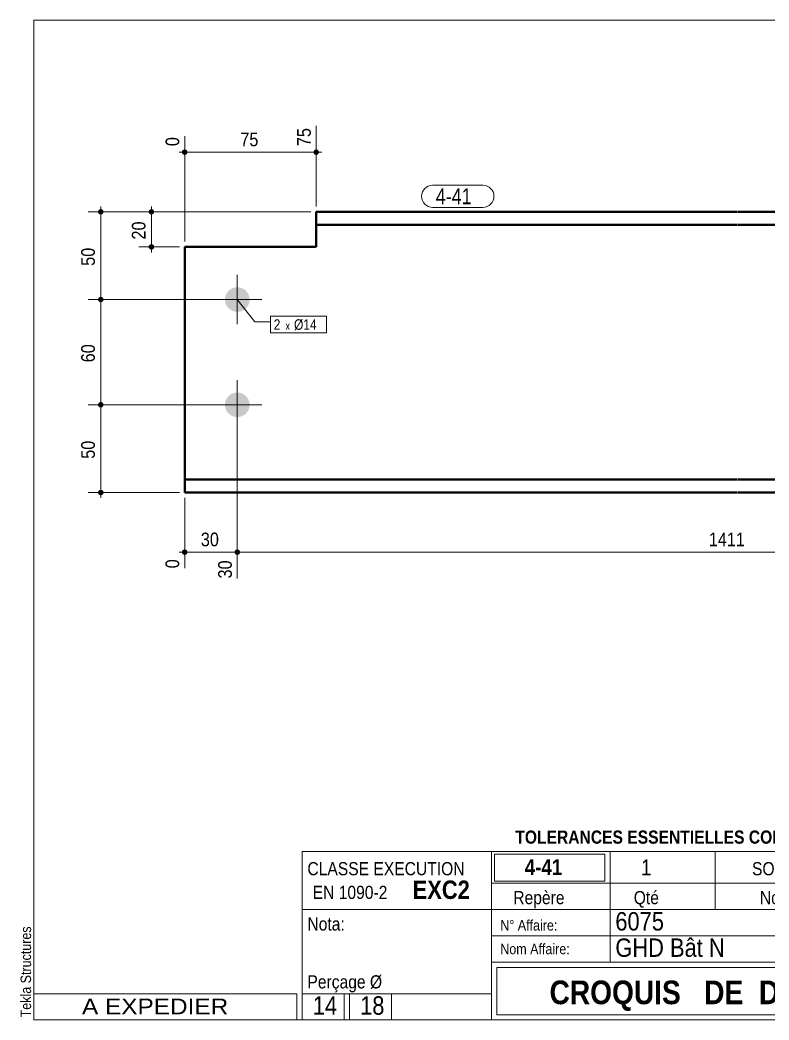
# Model space of a CAD drawing. Header units: millimetres. Extents: x 2 to 287, y 5 to 195.
# Drawn here: x 2.4 to 144.7, y 5 to 195 of the extents above; entities that cross this region are included whole.
import ezdxf

# ---------------------------------------------------------------- set-up
doc = ezdxf.new("R2010")
doc.units = ezdxf.units.MM
for name, color, linetype, lineweight in [('Autre type objet', 1, 'Continuous', 0), ('Boulon', 7, 'Continuous', 0), ('Cotation', 7, 'Continuous', 0), ('Désignation boulon', 3, 'Continuous', 0), ('Feuille dessin', 5, 'Continuous', 0), ('Piece', 2, 'Continuous', 0), ('Repère pièce', 3, 'Continuous', 0)]:
    doc.layers.add(name, color=color, linetype=linetype, lineweight=lineweight)
doc.styles.add('ARIAL', font='ARIAL.TTF')
doc.styles.add('ARIAL_BOLD', font='ARIALBD.TTF')
doc.styles.add('ARIAL_NARROW', font='ARIAL.TTF')
doc.styles.add('COMIC_SANS_MS', font='COMIC.TTF')

# ---------------------------------------------------------------- blocks, each defined once
blk = doc.blocks.new('*A2')
at = {"layer": 'Boulon'}
for points in [[(46.01, 141.83), (46.01, 141.77), (46.01, 141.72), (46, 141.66), (46, 141.6), (45.99, 141.55), (45.98, 141.49), (45.97, 141.43), (45.96, 141.38), (45.94, 141.32), (45.93, 141.27), (45.91, 141.21), (45.9, 141.16), (45.88, 141.1), (45.86, 141.05), (45.84, 140.99), (45.81, 140.94), (45.79, 140.89), (45.76, 140.84), (45.74, 140.79), (45.71, 140.74), (45.68, 140.69), (45.65, 140.64), (45.62, 140.59), (45.59, 140.54), (45.55, 140.5), (45.52, 140.45), (45.48, 140.41), (45.45, 140.36), (45.41, 140.32), (45.37, 140.28), (45.33, 140.24), (45.29, 140.2), (45.25, 140.16), (45.2, 140.12), (45.16, 140.08), (45.12, 140.05), (45.07, 140.01), (45.02, 139.98), (44.98, 139.95), (44.93, 139.92), (44.88, 139.89), (44.83, 139.86), (44.78, 139.83), (44.73, 139.8), (44.68, 139.78), (44.63, 139.75), (44.57, 139.73), (44.52, 139.71), (44.47, 139.69), (44.41, 139.67), (44.36, 139.65), (44.3, 139.64), (44.25, 139.62), (44.19, 139.61), (44.14, 139.6), (44.08, 139.59), (44.02, 139.58), (43.97, 139.57), (43.91, 139.57), (43.85, 139.56), (43.79, 139.56), (43.74, 139.55), (43.68, 139.55), (43.62, 139.55), (43.57, 139.56), (43.51, 139.56), (43.45, 139.57), (43.39, 139.57), (43.34, 139.58), (43.28, 139.59), (43.22, 139.6), (43.17, 139.61), (43.11, 139.62), (43.06, 139.64), (43, 139.65), (42.95, 139.67), (42.89, 139.69), (42.84, 139.71), (42.79, 139.73), (42.73, 139.75), (42.68, 139.78), (42.63, 139.8), (42.58, 139.83), (42.53, 139.86), (42.48, 139.89), (42.43, 139.92), (42.38, 139.95), (42.34, 139.98), (42.29, 140.01), (42.24, 140.05), (42.2, 140.08), (42.16, 140.12), (42.11, 140.16), (42.07, 140.2), (42.03, 140.24), (41.99, 140.28), (41.95, 140.32), (41.91, 140.36), (41.88, 140.41), (41.84, 140.45), (41.81, 140.5), (41.77, 140.54), (41.74, 140.59), (41.71, 140.64), (41.68, 140.69), (41.65, 140.74), (41.62, 140.79), (41.6, 140.84), (41.57, 140.89), (41.55, 140.94), (41.52, 140.99), (41.5, 141.05), (41.48, 141.1), (41.46, 141.16), (41.45, 141.21), (41.43, 141.27), (41.42, 141.32), (41.4, 141.38), (41.39, 141.43), (41.38, 141.49), (41.37, 141.55), (41.36, 141.6), (41.36, 141.66), (41.35, 141.72), (41.35, 141.77), (41.35, 141.83), (41.35, 141.89), (41.35, 141.94), (41.35, 142), (41.35, 142.06), (41.36, 142.12), (41.36, 142.17), (41.37, 142.23), (41.38, 142.29), (41.39, 142.34), (41.4, 142.4), (41.42, 142.45), (41.43, 142.51), (41.45, 142.56), (41.46, 142.62), (41.48, 142.67), (41.5, 142.73), (41.52, 142.78), (41.55, 142.83), (41.57, 142.89), (41.6, 142.94), (41.62, 142.99), (41.65, 143.04), (41.68, 143.09), (41.71, 143.14), (41.74, 143.18), (41.77, 143.23), (41.81, 143.28), (41.84, 143.32), (41.88, 143.37), (41.91, 143.41), (41.95, 143.45), (41.99, 143.5), (42.03, 143.54), (42.07, 143.58), (42.11, 143.62), (42.16, 143.65), (42.2, 143.69), (42.24, 143.73), (42.29, 143.76), (42.34, 143.8), (42.38, 143.83), (42.43, 143.86), (42.48, 143.89), (42.53, 143.92), (42.58, 143.95), (42.63, 143.97), (42.68, 144), (42.73, 144.02), (42.79, 144.04), (42.84, 144.06), (42.89, 144.08), (42.95, 144.1), (43, 144.12), (43.06, 144.14), (43.11, 144.15), (43.17, 144.16), (43.22, 144.18), (43.28, 144.19), (43.34, 144.2), (43.39, 144.2), (43.45, 144.21), (43.51, 144.21), (43.57, 144.22), (43.62, 144.22), (43.68, 144.22), (43.74, 144.22), (43.79, 144.22), (43.85, 144.21), (43.91, 144.21), (43.97, 144.2), (44.02, 144.2), (44.08, 144.19), (44.14, 144.18), (44.19, 144.16), (44.25, 144.15), (44.3, 144.14), (44.36, 144.12), (44.41, 144.1), (44.47, 144.08), (44.52, 144.06), (44.57, 144.04), (44.63, 144.02), (44.68, 144), (44.73, 143.97), (44.78, 143.95), (44.83, 143.92), (44.88, 143.89), (44.93, 143.86), (44.98, 143.83), (45.02, 143.8), (45.07, 143.76), (45.12, 143.73), (45.16, 143.69), (45.2, 143.65), (45.25, 143.62), (45.29, 143.58), (45.33, 143.54), (45.37, 143.5), (45.41, 143.45), (45.45, 143.41), (45.48, 143.37), (45.52, 143.32), (45.55, 143.28), (45.59, 143.23), (45.62, 143.18), (45.65, 143.14), (45.68, 143.09), (45.71, 143.04), (45.74, 142.99), (45.76, 142.94), (45.79, 142.89), (45.81, 142.83), (45.84, 142.78), (45.86, 142.73), (45.88, 142.67), (45.9, 142.62), (45.91, 142.56), (45.93, 142.51), (45.94, 142.45), (45.96, 142.4), (45.97, 142.34), (45.98, 142.29), (45.99, 142.23), (46, 142.17), (46, 142.12), (46.01, 142.06), (46.01, 142), (46.01, 141.94), (46.01, 141.89)], [(46.01, 121.83), (46.01, 121.77), (46.01, 121.72), (46, 121.66), (46, 121.6), (45.99, 121.55), (45.98, 121.49), (45.97, 121.43), (45.96, 121.38), (45.94, 121.32), (45.93, 121.27), (45.91, 121.21), (45.9, 121.16), (45.88, 121.1), (45.86, 121.05), (45.84, 120.99), (45.81, 120.94), (45.79, 120.89), (45.76, 120.84), (45.74, 120.79), (45.71, 120.74), (45.68, 120.69), (45.65, 120.64), (45.62, 120.59), (45.59, 120.54), (45.55, 120.5), (45.52, 120.45), (45.48, 120.41), (45.45, 120.36), (45.41, 120.32), (45.37, 120.28), (45.33, 120.24), (45.29, 120.2), (45.25, 120.16), (45.2, 120.12), (45.16, 120.08), (45.12, 120.05), (45.07, 120.01), (45.02, 119.98), (44.98, 119.95), (44.93, 119.92), (44.88, 119.89), (44.83, 119.86), (44.78, 119.83), (44.73, 119.8), (44.68, 119.78), (44.63, 119.75), (44.57, 119.73), (44.52, 119.71), (44.47, 119.69), (44.41, 119.67), (44.36, 119.65), (44.3, 119.64), (44.25, 119.62), (44.19, 119.61), (44.14, 119.6), (44.08, 119.59), (44.02, 119.58), (43.97, 119.57), (43.91, 119.57), (43.85, 119.56), (43.79, 119.56), (43.74, 119.55), (43.68, 119.55), (43.62, 119.55), (43.57, 119.56), (43.51, 119.56), (43.45, 119.57), (43.39, 119.57), (43.34, 119.58), (43.28, 119.59), (43.22, 119.6), (43.17, 119.61), (43.11, 119.62), (43.06, 119.64), (43, 119.65), (42.95, 119.67), (42.89, 119.69), (42.84, 119.71), (42.79, 119.73), (42.73, 119.75), (42.68, 119.78), (42.63, 119.8), (42.58, 119.83), (42.53, 119.86), (42.48, 119.89), (42.43, 119.92), (42.38, 119.95), (42.34, 119.98), (42.29, 120.01), (42.24, 120.05), (42.2, 120.08), (42.16, 120.12), (42.11, 120.16), (42.07, 120.2), (42.03, 120.24), (41.99, 120.28), (41.95, 120.32), (41.91, 120.36), (41.88, 120.41), (41.84, 120.45), (41.81, 120.5), (41.77, 120.54), (41.74, 120.59), (41.71, 120.64), (41.68, 120.69), (41.65, 120.74), (41.62, 120.79), (41.6, 120.84), (41.57, 120.89), (41.55, 120.94), (41.52, 120.99), (41.5, 121.05), (41.48, 121.1), (41.46, 121.16), (41.45, 121.21), (41.43, 121.27), (41.42, 121.32), (41.4, 121.38), (41.39, 121.43), (41.38, 121.49), (41.37, 121.55), (41.36, 121.6), (41.36, 121.66), (41.35, 121.72), (41.35, 121.77), (41.35, 121.83), (41.35, 121.89), (41.35, 121.94), (41.35, 122), (41.35, 122.06), (41.36, 122.12), (41.36, 122.17), (41.37, 122.23), (41.38, 122.29), (41.39, 122.34), (41.4, 122.4), (41.42, 122.45), (41.43, 122.51), (41.45, 122.56), (41.46, 122.62), (41.48, 122.67), (41.5, 122.73), (41.52, 122.78), (41.55, 122.83), (41.57, 122.89), (41.6, 122.94), (41.62, 122.99), (41.65, 123.04), (41.68, 123.09), (41.71, 123.14), (41.74, 123.18), (41.77, 123.23), (41.81, 123.28), (41.84, 123.32), (41.88, 123.37), (41.91, 123.41), (41.95, 123.45), (41.99, 123.5), (42.03, 123.54), (42.07, 123.58), (42.11, 123.62), (42.16, 123.65), (42.2, 123.69), (42.24, 123.73), (42.29, 123.76), (42.34, 123.8), (42.38, 123.83), (42.43, 123.86), (42.48, 123.89), (42.53, 123.92), (42.58, 123.95), (42.63, 123.97), (42.68, 124), (42.73, 124.02), (42.79, 124.04), (42.84, 124.06), (42.89, 124.08), (42.95, 124.1), (43, 124.12), (43.06, 124.14), (43.11, 124.15), (43.17, 124.16), (43.22, 124.18), (43.28, 124.19), (43.34, 124.2), (43.39, 124.2), (43.45, 124.21), (43.51, 124.21), (43.57, 124.22), (43.62, 124.22), (43.68, 124.22), (43.74, 124.22), (43.79, 124.22), (43.85, 124.21), (43.91, 124.21), (43.97, 124.2), (44.02, 124.2), (44.08, 124.19), (44.14, 124.18), (44.19, 124.16), (44.25, 124.15), (44.3, 124.14), (44.36, 124.12), (44.41, 124.1), (44.47, 124.08), (44.52, 124.06), (44.57, 124.04), (44.63, 124.02), (44.68, 124), (44.73, 123.97), (44.78, 123.95), (44.83, 123.92), (44.88, 123.89), (44.93, 123.86), (44.98, 123.83), (45.02, 123.8), (45.07, 123.76), (45.12, 123.73), (45.16, 123.69), (45.2, 123.65), (45.25, 123.62), (45.29, 123.58), (45.33, 123.54), (45.37, 123.5), (45.41, 123.45), (45.45, 123.41), (45.48, 123.37), (45.52, 123.32), (45.55, 123.28), (45.59, 123.23), (45.62, 123.18), (45.65, 123.14), (45.68, 123.09), (45.71, 123.04), (45.74, 122.99), (45.76, 122.94), (45.79, 122.89), (45.81, 122.83), (45.84, 122.78), (45.86, 122.73), (45.88, 122.67), (45.9, 122.62), (45.91, 122.56), (45.93, 122.51), (45.94, 122.45), (45.96, 122.4), (45.97, 122.34), (45.98, 122.29), (45.99, 122.23), (46, 122.17), (46, 122.12), (46.01, 122.06), (46.01, 122), (46.01, 121.94), (46.01, 121.89)]]:
    blk.add_hatch(color=256, dxfattribs=at).paths.add_polyline_path(points, flags=17)
at = {"layer": 'Boulon', "linetype": 'Continuous', "lineweight": 0}
for p, q in [((43.68, 137.22), (43.68, 146.55)), ((48.35, 141.89), (39.01, 141.89)), ((43.68, 117.22), (43.68, 126.55)), ((48.35, 121.89), (39.01, 121.89))]:
    blk.add_line(p, q, dxfattribs=at)
blk = doc.blocks.new('*A3')
at = {"layer": 'Piece', "color": 2, "linetype": 'Continuous', "lineweight": 40}
for p, q in [((58.68, 158.554284), (58.68, 151.887617)), ((138.68, 158.554284), (58.68, 158.554284)), ((218.78, 158.554284), (138.78, 158.554284)), ((138.68, 156.087617), (58.68, 156.087617)), ((218.78, 156.087617), (138.78, 156.087617)), ((58.68, 151.887617), (33.68, 151.887617)), ((33.68, 151.887617), (33.68, 105.22095)), ((33.68, 107.687617), (138.68, 107.687617)), ((138.78, 107.687617), (241.857135, 107.687617)), ((33.68, 105.22095), (138.68, 105.22095)), ((138.78, 105.22095), (241.857135, 105.22095))]:
    blk.add_line(p, q, dxfattribs=at)
blk = doc.blocks.new('*A4')
at = {"layer": 'Feuille dessin', "linetype": 'Continuous', "lineweight": 0}
for p, q in [((282, 195), (5, 195)), ((5, 195), (5, 5)), ((5, 5), (282, 5))]:
    blk.add_line(p, q, dxfattribs=at)
at = {"layer": 'Feuille dessin', "style": 'ARIAL', "width": 0.85}
blk.add_text('Tekla Structures', height=2, rotation=90, dxfattribs=at).set_placement((4.5, 5.5))
blk = doc.blocks.new('*A6')
at = {"layer": 'Autre type objet', "linetype": 'Continuous', "lineweight": 0}
for p, q in [((56, 37), (92, 37)), ((56, 37), (56, 10)), ((92, 37), (92, 10)), ((56, 26), (92, 26)), ((56, 10), (92, 10)), ((56, 5), (56, 10)), ((64, 5), (64, 10)), ((65, 5), (65, 10)), ((73, 5), (73, 10)), ((56, 5), (64, 5)), ((65, 5), (73, 5))]:
    blk.add_line(p, q, dxfattribs=at)
at = {"layer": 'Autre type objet', "width": 0.85}
for s, height, style, p in [('CLASSE EXECUTION', 2.5, 'ARIAL', (57, 32.5)), ('EN 1090-2', 2.5, 'ARIAL', (58, 28)), ('EXC2', 3.5, 'ARIAL_BOLD', (77, 28)), ('Nota:', 2.5, 'ARIAL', (57, 22)), ('Perçage Ø', 2.5, 'ARIAL', (57, 11)), ('14', 3.5, 'ARIAL_NARROW', (58.014234, 6)), ('18', 3.5, 'ARIAL_NARROW', (67.014234, 6))]:
    blk.add_text(s, height=height, dxfattribs=dict(at, style=style)).set_placement(p)
blk = doc.blocks.new('*A7')
at = {"layer": 'Autre type objet', "linetype": 'Continuous', "lineweight": 0}
for p, q in [((92, 37), (282, 37)), ((92, 37), (92, 31)), ((92.51953, 36.5), (113.5, 36.5)), ((92.51953, 31.394341), (92.51953, 36.5)), ((113.5, 36.5), (113.5, 31.394341)), ((114.5, 31), (114.5, 37)), ((134.5, 31), (134.5, 37)), ((92, 31), (282, 31)), ((92, 31), (92, 5)), ((113.5, 31.394341), (92.51953, 31.394341)), ((114.5, 16), (114.5, 31)), ((134.5, 26), (134.5, 31)), ((92, 26), (282, 26)), ((92, 21), (241.327069, 20.935451)), ((92, 16), (181, 16)), ((93, 15), (180, 15)), ((93, 6), (93, 15)), ((180, 6), (93, 6)), ((92, 5), (282, 5))]:
    blk.add_line(p, q, dxfattribs=at)
at = {"layer": 'Autre type objet', "width": 0.85}
for s, height, style, p in [('TOLERANCES ESSENTIELLES CONFORMES A LA NORME 1090-1', 2.5, 'ARIAL_BOLD', (96.5, 38.5)), ('4-41', 3, 'ARIAL_BOLD', (98.285724, 32.540141)), ('1', 3, 'ARIAL', (120.389893, 32.5)), ('SOLIVE', 2.5, 'ARIAL', (141.474609, 32.5)), ('Repère', 2.5, 'ARIAL', (96.112978, 27)), ('Qté', 2.5, 'ARIAL', (119, 27)), ('Nom', 2.5, 'ARIAL', (142.961426, 27)), ('6075', 3.5, 'ARIAL', (115.5, 22)), ('N° Affaire:', 2, 'ARIAL', (93.640566, 22)), ('Nom Affaire:', 2, 'ARIAL', (93.640566, 17.5)), ('GHD Bât N', 3.5, 'ARIAL', (115.5, 17)), ('CROQUIS   DE  DEBIT', 4.5, 'ARIAL_BOLD', (103, 8))]:
    blk.add_text(s, height=height, dxfattribs=dict(at, style=style)).set_placement(p)
blk = doc.blocks.new('*A8')
at = {"layer": 'Autre type objet', "linetype": 'Continuous', "lineweight": 0}
for p, q in [((5, 10), (55, 10)), ((5, 10), (5, 5)), ((55, 10), (55, 5)), ((5, 5), (55, 5))]:
    blk.add_line(p, q, dxfattribs=at)
at = {"layer": 'Autre type objet', "style": 'ARIAL', "width": 1.105}
blk.add_text('A EXPEDIER', height=3, dxfattribs=at).set_placement((14.169647, 6.073465))
blk = doc.blocks.new('*A9')
at = {"layer": 'Cotation'}
for points in [[(33.65, 93.37), (33.63, 93.37), (33.6, 93.37), (33.58, 93.38), (33.55, 93.38), (33.53, 93.39), (33.5, 93.4), (33.48, 93.41), (33.46, 93.42), (33.43, 93.43), (33.41, 93.44), (33.39, 93.46), (33.37, 93.47), (33.35, 93.49), (33.33, 93.5), (33.31, 93.52), (33.29, 93.54), (33.28, 93.56), (33.26, 93.58), (33.25, 93.6), (33.23, 93.62), (33.22, 93.64), (33.21, 93.67), (33.2, 93.69), (33.19, 93.71), (33.18, 93.74), (33.18, 93.76), (33.17, 93.79), (33.17, 93.81), (33.16, 93.84), (33.16, 93.86), (33.16, 93.89), (33.16, 93.91), (33.16, 93.94), (33.17, 93.96), (33.17, 93.99), (33.18, 94.01), (33.18, 94.04), (33.19, 94.06), (33.2, 94.09), (33.21, 94.11), (33.22, 94.13), (33.23, 94.15), (33.25, 94.18), (33.26, 94.2), (33.28, 94.22), (33.29, 94.24), (33.31, 94.26), (33.33, 94.27), (33.35, 94.29), (33.37, 94.31), (33.39, 94.32), (33.41, 94.33), (33.43, 94.35), (33.46, 94.36), (33.48, 94.37), (33.5, 94.38), (33.53, 94.39), (33.55, 94.39), (33.58, 94.4), (33.6, 94.4), (33.63, 94.41), (33.65, 94.41), (33.68, 94.41), (33.71, 94.41), (33.73, 94.41), (33.76, 94.4), (33.78, 94.4), (33.81, 94.39), (33.83, 94.39), (33.86, 94.38), (33.88, 94.37), (33.9, 94.36), (33.93, 94.35), (33.95, 94.33), (33.97, 94.32), (33.99, 94.31), (34.01, 94.29), (34.03, 94.27), (34.05, 94.26), (34.07, 94.24), (34.08, 94.22), (34.1, 94.2), (34.11, 94.18), (34.13, 94.15), (34.14, 94.13), (34.15, 94.11), (34.16, 94.09), (34.17, 94.06), (34.18, 94.04), (34.18, 94.01), (34.19, 93.99), (34.19, 93.96), (34.2, 93.94), (34.2, 93.91), (34.2, 93.89), (34.2, 93.86), (34.2, 93.84), (34.19, 93.81), (34.19, 93.79), (34.18, 93.76), (34.18, 93.74), (34.17, 93.71), (34.16, 93.69), (34.15, 93.67), (34.14, 93.64), (34.13, 93.62), (34.11, 93.6), (34.1, 93.58), (34.08, 93.56), (34.07, 93.54), (34.05, 93.52), (34.03, 93.5), (34.01, 93.49), (33.99, 93.47), (33.97, 93.46), (33.95, 93.44), (33.93, 93.43), (33.9, 93.42), (33.88, 93.41), (33.86, 93.4), (33.83, 93.39), (33.81, 93.38), (33.78, 93.38), (33.76, 93.37), (33.73, 93.37), (33.71, 93.37), (33.68, 93.37)], [(43.65, 93.37), (43.63, 93.37), (43.6, 93.37), (43.58, 93.38), (43.55, 93.38), (43.53, 93.39), (43.5, 93.4), (43.48, 93.41), (43.46, 93.42), (43.43, 93.43), (43.41, 93.44), (43.39, 93.46), (43.37, 93.47), (43.35, 93.49), (43.33, 93.5), (43.31, 93.52), (43.29, 93.54), (43.28, 93.56), (43.26, 93.58), (43.25, 93.6), (43.23, 93.62), (43.22, 93.64), (43.21, 93.67), (43.2, 93.69), (43.19, 93.71), (43.18, 93.74), (43.18, 93.76), (43.17, 93.79), (43.17, 93.81), (43.16, 93.84), (43.16, 93.86), (43.16, 93.89), (43.16, 93.91), (43.16, 93.94), (43.17, 93.96), (43.17, 93.99), (43.18, 94.01), (43.18, 94.04), (43.19, 94.06), (43.2, 94.09), (43.21, 94.11), (43.22, 94.13), (43.23, 94.15), (43.25, 94.18), (43.26, 94.2), (43.28, 94.22), (43.29, 94.24), (43.31, 94.26), (43.33, 94.27), (43.35, 94.29), (43.37, 94.31), (43.39, 94.32), (43.41, 94.33), (43.43, 94.35), (43.46, 94.36), (43.48, 94.37), (43.5, 94.38), (43.53, 94.39), (43.55, 94.39), (43.58, 94.4), (43.6, 94.4), (43.63, 94.41), (43.65, 94.41), (43.68, 94.41), (43.71, 94.41), (43.73, 94.41), (43.76, 94.4), (43.78, 94.4), (43.81, 94.39), (43.83, 94.39), (43.86, 94.38), (43.88, 94.37), (43.9, 94.36), (43.93, 94.35), (43.95, 94.33), (43.97, 94.32), (43.99, 94.31), (44.01, 94.29), (44.03, 94.27), (44.05, 94.26), (44.07, 94.24), (44.08, 94.22), (44.1, 94.2), (44.11, 94.18), (44.13, 94.15), (44.14, 94.13), (44.15, 94.11), (44.16, 94.09), (44.17, 94.06), (44.18, 94.04), (44.18, 94.01), (44.19, 93.99), (44.19, 93.96), (44.2, 93.94), (44.2, 93.91), (44.2, 93.89), (44.2, 93.86), (44.2, 93.84), (44.19, 93.81), (44.19, 93.79), (44.18, 93.76), (44.18, 93.74), (44.17, 93.71), (44.16, 93.69), (44.15, 93.67), (44.14, 93.64), (44.13, 93.62), (44.11, 93.6), (44.1, 93.58), (44.08, 93.56), (44.07, 93.54), (44.05, 93.52), (44.03, 93.5), (44.01, 93.49), (43.99, 93.47), (43.97, 93.46), (43.95, 93.44), (43.93, 93.43), (43.9, 93.42), (43.88, 93.41), (43.86, 93.4), (43.83, 93.39), (43.81, 93.38), (43.78, 93.38), (43.76, 93.37), (43.73, 93.37), (43.71, 93.37), (43.68, 93.37)]]:
    blk.add_hatch(color=256, dxfattribs=at).paths.add_polyline_path(points, flags=17)
at = {"layer": 'Cotation', "linetype": 'Continuous', "lineweight": 0}
for p, q in [((43.68, 120.89), (43.68, 88.89)), ((33.68, 104.22), (33.68, 90.82)), ((34.72, 93.89), (32.64, 93.89)), ((33.68, 93.89), (32.64, 93.89)), ((33.68, 94.93), (33.68, 92.85)), ((33.68, 93.89), (43.68, 93.89)), ((44.72, 93.89), (42.64, 93.89)), ((43.68, 94.93), (43.68, 92.85)), ((43.68, 93.89), (44.72, 93.89))]:
    blk.add_line(p, q, dxfattribs=at)
at = {"layer": 'Cotation'}
for p in [(33.68, 93.89), (43.68, 93.89)]:
    blk.add_point(p, dxfattribs=at)
at = {"layer": 'Cotation', "style": 'ARIAL', "width": 0.85}
blk.add_text('30', height=2.6, dxfattribs=at).set_placement((36.75, 95.01))
for s, p in [('0', (32.64, 90.82)), ('30', (42.64, 88.89))]:
    blk.add_text(s, height=2.6, rotation=90.0002, dxfattribs=at).set_placement(p)
blk = doc.blocks.new('*A10')
at = {"layer": 'Cotation'}
blk.add_hatch(color=256, dxfattribs=at).paths.add_polyline_path([(43.65, 93.37), (43.63, 93.37), (43.6, 93.37), (43.58, 93.38), (43.55, 93.38), (43.53, 93.39), (43.5, 93.4), (43.48, 93.41), (43.46, 93.42), (43.43, 93.43), (43.41, 93.44), (43.39, 93.46), (43.37, 93.47), (43.35, 93.49), (43.33, 93.5), (43.31, 93.52), (43.29, 93.54), (43.28, 93.56), (43.26, 93.58), (43.25, 93.6), (43.23, 93.62), (43.22, 93.64), (43.21, 93.67), (43.2, 93.69), (43.19, 93.71), (43.18, 93.74), (43.18, 93.76), (43.17, 93.79), (43.17, 93.81), (43.16, 93.84), (43.16, 93.86), (43.16, 93.89), (43.16, 93.91), (43.16, 93.94), (43.17, 93.96), (43.17, 93.99), (43.18, 94.01), (43.18, 94.04), (43.19, 94.06), (43.2, 94.09), (43.21, 94.11), (43.22, 94.13), (43.23, 94.15), (43.25, 94.18), (43.26, 94.2), (43.28, 94.22), (43.29, 94.24), (43.31, 94.26), (43.33, 94.27), (43.35, 94.29), (43.37, 94.31), (43.39, 94.32), (43.41, 94.33), (43.43, 94.35), (43.46, 94.36), (43.48, 94.37), (43.5, 94.38), (43.53, 94.39), (43.55, 94.39), (43.58, 94.4), (43.6, 94.4), (43.63, 94.41), (43.65, 94.41), (43.68, 94.41), (43.71, 94.41), (43.73, 94.41), (43.76, 94.4), (43.78, 94.4), (43.81, 94.39), (43.83, 94.39), (43.86, 94.38), (43.88, 94.37), (43.9, 94.36), (43.93, 94.35), (43.95, 94.33), (43.97, 94.32), (43.99, 94.31), (44.01, 94.29), (44.03, 94.27), (44.05, 94.26), (44.07, 94.24), (44.08, 94.22), (44.1, 94.2), (44.11, 94.18), (44.13, 94.15), (44.14, 94.13), (44.15, 94.11), (44.16, 94.09), (44.17, 94.06), (44.18, 94.04), (44.18, 94.01), (44.19, 93.99), (44.19, 93.96), (44.2, 93.94), (44.2, 93.91), (44.2, 93.89), (44.2, 93.86), (44.2, 93.84), (44.19, 93.81), (44.19, 93.79), (44.18, 93.76), (44.18, 93.74), (44.17, 93.71), (44.16, 93.69), (44.15, 93.67), (44.14, 93.64), (44.13, 93.62), (44.11, 93.6), (44.1, 93.58), (44.08, 93.56), (44.07, 93.54), (44.05, 93.52), (44.03, 93.5), (44.01, 93.49), (43.99, 93.47), (43.97, 93.46), (43.95, 93.44), (43.93, 93.43), (43.9, 93.42), (43.88, 93.41), (43.86, 93.4), (43.83, 93.39), (43.81, 93.38), (43.78, 93.38), (43.76, 93.37), (43.73, 93.37), (43.71, 93.37), (43.68, 93.37)], flags=17)
at = {"layer": 'Cotation', "linetype": 'Continuous', "lineweight": 0}
for p, q in [((43.68, 120.89), (43.68, 88.89)), ((44.72, 93.89), (42.64, 93.89)), ((43.68, 93.89), (42.64, 93.89)), ((43.68, 94.93), (43.68, 92.85)), ((43.68, 93.89), (230.56, 93.89))]:
    blk.add_line(p, q, dxfattribs=at)
at = {"layer": 'Cotation'}
blk.add_point((43.68, 93.89), dxfattribs=at)
at = {"layer": 'Cotation', "style": 'ARIAL', "width": 0.85}
blk.add_text('1411', height=2.6, dxfattribs=at).set_placement((133.26, 95.01))
blk = doc.blocks.new('*A12')
at = {"layer": 'Cotation'}
for points in [[(33.65, 169.37), (33.63, 169.37), (33.6, 169.37), (33.58, 169.38), (33.55, 169.38), (33.53, 169.39), (33.5, 169.4), (33.48, 169.41), (33.46, 169.42), (33.43, 169.43), (33.41, 169.44), (33.39, 169.46), (33.37, 169.47), (33.35, 169.49), (33.33, 169.5), (33.31, 169.52), (33.29, 169.54), (33.28, 169.56), (33.26, 169.58), (33.25, 169.6), (33.23, 169.62), (33.22, 169.64), (33.21, 169.67), (33.2, 169.69), (33.19, 169.71), (33.18, 169.74), (33.18, 169.76), (33.17, 169.79), (33.17, 169.81), (33.16, 169.84), (33.16, 169.86), (33.16, 169.89), (33.16, 169.91), (33.16, 169.94), (33.17, 169.96), (33.17, 169.99), (33.18, 170.01), (33.18, 170.04), (33.19, 170.06), (33.2, 170.09), (33.21, 170.11), (33.22, 170.13), (33.23, 170.15), (33.25, 170.18), (33.26, 170.2), (33.28, 170.22), (33.29, 170.24), (33.31, 170.26), (33.33, 170.27), (33.35, 170.29), (33.37, 170.31), (33.39, 170.32), (33.41, 170.33), (33.43, 170.35), (33.46, 170.36), (33.48, 170.37), (33.5, 170.38), (33.53, 170.39), (33.55, 170.39), (33.58, 170.4), (33.6, 170.4), (33.63, 170.41), (33.65, 170.41), (33.68, 170.41), (33.71, 170.41), (33.73, 170.41), (33.76, 170.4), (33.78, 170.4), (33.81, 170.39), (33.83, 170.39), (33.86, 170.38), (33.88, 170.37), (33.9, 170.36), (33.93, 170.35), (33.95, 170.33), (33.97, 170.32), (33.99, 170.31), (34.01, 170.29), (34.03, 170.27), (34.05, 170.26), (34.07, 170.24), (34.08, 170.22), (34.1, 170.2), (34.11, 170.18), (34.13, 170.15), (34.14, 170.13), (34.15, 170.11), (34.16, 170.09), (34.17, 170.06), (34.18, 170.04), (34.18, 170.01), (34.19, 169.99), (34.19, 169.96), (34.2, 169.94), (34.2, 169.91), (34.2, 169.89), (34.2, 169.86), (34.2, 169.84), (34.19, 169.81), (34.19, 169.79), (34.18, 169.76), (34.18, 169.74), (34.17, 169.71), (34.16, 169.69), (34.15, 169.67), (34.14, 169.64), (34.13, 169.62), (34.11, 169.6), (34.1, 169.58), (34.08, 169.56), (34.07, 169.54), (34.05, 169.52), (34.03, 169.5), (34.01, 169.49), (33.99, 169.47), (33.97, 169.46), (33.95, 169.44), (33.93, 169.43), (33.9, 169.42), (33.88, 169.41), (33.86, 169.4), (33.83, 169.39), (33.81, 169.38), (33.78, 169.38), (33.76, 169.37), (33.73, 169.37), (33.71, 169.37), (33.68, 169.37)], [(58.65, 169.37), (58.63, 169.37), (58.6, 169.37), (58.58, 169.38), (58.55, 169.38), (58.53, 169.39), (58.5, 169.4), (58.48, 169.41), (58.46, 169.42), (58.43, 169.43), (58.41, 169.44), (58.39, 169.46), (58.37, 169.47), (58.35, 169.49), (58.33, 169.5), (58.31, 169.52), (58.29, 169.54), (58.28, 169.56), (58.26, 169.58), (58.25, 169.6), (58.23, 169.62), (58.22, 169.64), (58.21, 169.67), (58.2, 169.69), (58.19, 169.71), (58.18, 169.74), (58.18, 169.76), (58.17, 169.79), (58.17, 169.81), (58.16, 169.84), (58.16, 169.86), (58.16, 169.89), (58.16, 169.91), (58.16, 169.94), (58.17, 169.96), (58.17, 169.99), (58.18, 170.01), (58.18, 170.04), (58.19, 170.06), (58.2, 170.09), (58.21, 170.11), (58.22, 170.13), (58.23, 170.15), (58.25, 170.18), (58.26, 170.2), (58.28, 170.22), (58.29, 170.24), (58.31, 170.26), (58.33, 170.27), (58.35, 170.29), (58.37, 170.31), (58.39, 170.32), (58.41, 170.33), (58.43, 170.35), (58.46, 170.36), (58.48, 170.37), (58.5, 170.38), (58.53, 170.39), (58.55, 170.39), (58.58, 170.4), (58.6, 170.4), (58.63, 170.41), (58.65, 170.41), (58.68, 170.41), (58.71, 170.41), (58.73, 170.41), (58.76, 170.4), (58.78, 170.4), (58.81, 170.39), (58.83, 170.39), (58.86, 170.38), (58.88, 170.37), (58.9, 170.36), (58.93, 170.35), (58.95, 170.33), (58.97, 170.32), (58.99, 170.31), (59.01, 170.29), (59.03, 170.27), (59.05, 170.26), (59.07, 170.24), (59.08, 170.22), (59.1, 170.2), (59.11, 170.18), (59.13, 170.15), (59.14, 170.13), (59.15, 170.11), (59.16, 170.09), (59.17, 170.06), (59.18, 170.04), (59.18, 170.01), (59.19, 169.99), (59.19, 169.96), (59.2, 169.94), (59.2, 169.91), (59.2, 169.89), (59.2, 169.86), (59.2, 169.84), (59.19, 169.81), (59.19, 169.79), (59.18, 169.76), (59.18, 169.74), (59.17, 169.71), (59.16, 169.69), (59.15, 169.67), (59.14, 169.64), (59.13, 169.62), (59.11, 169.6), (59.1, 169.58), (59.08, 169.56), (59.07, 169.54), (59.05, 169.52), (59.03, 169.5), (59.01, 169.49), (58.99, 169.47), (58.97, 169.46), (58.95, 169.44), (58.93, 169.43), (58.9, 169.42), (58.88, 169.41), (58.86, 169.4), (58.83, 169.39), (58.81, 169.38), (58.78, 169.38), (58.76, 169.37), (58.73, 169.37), (58.71, 169.37), (58.68, 169.37)]]:
    blk.add_hatch(color=256, dxfattribs=at).paths.add_polyline_path(points, flags=17)
at = {"layer": 'Cotation', "linetype": 'Continuous', "lineweight": 0}
for p, q in [((58.68, 159.55), (58.68, 174.88)), ((33.68, 152.89), (33.68, 172.96)), ((34.72, 169.89), (32.64, 169.89)), ((33.68, 169.89), (32.64, 169.89)), ((33.68, 170.93), (33.68, 168.85)), ((33.68, 169.89), (58.68, 169.89)), ((59.72, 169.89), (57.64, 169.89)), ((58.68, 170.93), (58.68, 168.85)), ((58.68, 169.89), (59.72, 169.89))]:
    blk.add_line(p, q, dxfattribs=at)
at = {"layer": 'Cotation'}
for p in [(33.68, 169.89), (58.68, 169.89)]:
    blk.add_point(p, dxfattribs=at)
at = {"layer": 'Cotation', "style": 'ARIAL', "width": 0.85}
blk.add_text('75', height=2.6, dxfattribs=at).set_placement((44.25, 171.01))
for s, p in [('75', (57.64, 171.03)), ('0', (32.64, 171.03))]:
    blk.add_text(s, height=2.6, rotation=90.0002, dxfattribs=at).set_placement(p)
blk = doc.blocks.new('*A14')
at = {"layer": 'Cotation'}
for points in [[(27.33, 158.03), (27.31, 158.04), (27.28, 158.04), (27.26, 158.04), (27.23, 158.05), (27.21, 158.06), (27.18, 158.06), (27.16, 158.07), (27.14, 158.08), (27.11, 158.1), (27.09, 158.11), (27.07, 158.12), (27.05, 158.14), (27.03, 158.15), (27.01, 158.17), (26.99, 158.19), (26.97, 158.21), (26.96, 158.22), (26.94, 158.24), (26.93, 158.27), (26.91, 158.29), (26.9, 158.31), (26.89, 158.33), (26.88, 158.36), (26.87, 158.38), (26.86, 158.4), (26.85, 158.43), (26.85, 158.45), (26.84, 158.48), (26.84, 158.5), (26.84, 158.53), (26.84, 158.55), (26.84, 158.58), (26.84, 158.61), (26.84, 158.63), (26.85, 158.66), (26.85, 158.68), (26.86, 158.71), (26.87, 158.73), (26.88, 158.75), (26.89, 158.78), (26.9, 158.8), (26.91, 158.82), (26.93, 158.84), (26.94, 158.86), (26.96, 158.88), (26.97, 158.9), (26.99, 158.92), (27.01, 158.94), (27.03, 158.96), (27.05, 158.97), (27.07, 158.99), (27.09, 159), (27.11, 159.01), (27.14, 159.02), (27.16, 159.03), (27.18, 159.04), (27.21, 159.05), (27.23, 159.06), (27.26, 159.06), (27.28, 159.07), (27.31, 159.07), (27.33, 159.07), (27.36, 159.07), (27.38, 159.07), (27.41, 159.07), (27.44, 159.07), (27.46, 159.06), (27.49, 159.06), (27.51, 159.05), (27.53, 159.04), (27.56, 159.03), (27.58, 159.02), (27.6, 159.01), (27.63, 159), (27.65, 158.99), (27.67, 158.97), (27.69, 158.96), (27.71, 158.94), (27.73, 158.92), (27.74, 158.9), (27.76, 158.88), (27.78, 158.86), (27.79, 158.84), (27.8, 158.82), (27.82, 158.8), (27.83, 158.78), (27.84, 158.75), (27.85, 158.73), (27.86, 158.71), (27.86, 158.68), (27.87, 158.66), (27.87, 158.63), (27.88, 158.61), (27.88, 158.58), (27.88, 158.55), (27.88, 158.53), (27.88, 158.5), (27.87, 158.48), (27.87, 158.45), (27.86, 158.43), (27.86, 158.4), (27.85, 158.38), (27.84, 158.36), (27.83, 158.33), (27.82, 158.31), (27.8, 158.29), (27.79, 158.27), (27.78, 158.24), (27.76, 158.22), (27.74, 158.21), (27.73, 158.19), (27.71, 158.17), (27.69, 158.15), (27.67, 158.14), (27.65, 158.12), (27.63, 158.11), (27.6, 158.1), (27.58, 158.08), (27.56, 158.07), (27.53, 158.06), (27.51, 158.06), (27.49, 158.05), (27.46, 158.04), (27.44, 158.04), (27.41, 158.04), (27.38, 158.03), (27.36, 158.03)], [(27.33, 151.37), (27.31, 151.37), (27.28, 151.37), (27.26, 151.38), (27.23, 151.38), (27.21, 151.39), (27.18, 151.4), (27.16, 151.41), (27.14, 151.42), (27.11, 151.43), (27.09, 151.44), (27.07, 151.46), (27.05, 151.47), (27.03, 151.49), (27.01, 151.5), (26.99, 151.52), (26.97, 151.54), (26.96, 151.56), (26.94, 151.58), (26.93, 151.6), (26.91, 151.62), (26.9, 151.64), (26.89, 151.67), (26.88, 151.69), (26.87, 151.71), (26.86, 151.74), (26.85, 151.76), (26.85, 151.79), (26.84, 151.81), (26.84, 151.84), (26.84, 151.86), (26.84, 151.89), (26.84, 151.91), (26.84, 151.94), (26.84, 151.96), (26.85, 151.99), (26.85, 152.01), (26.86, 152.04), (26.87, 152.06), (26.88, 152.09), (26.89, 152.11), (26.9, 152.13), (26.91, 152.15), (26.93, 152.18), (26.94, 152.2), (26.96, 152.22), (26.97, 152.24), (26.99, 152.26), (27.01, 152.27), (27.03, 152.29), (27.05, 152.31), (27.07, 152.32), (27.09, 152.33), (27.11, 152.35), (27.14, 152.36), (27.16, 152.37), (27.18, 152.38), (27.21, 152.39), (27.23, 152.39), (27.26, 152.4), (27.28, 152.4), (27.31, 152.41), (27.33, 152.41), (27.36, 152.41), (27.38, 152.41), (27.41, 152.41), (27.44, 152.4), (27.46, 152.4), (27.49, 152.39), (27.51, 152.39), (27.53, 152.38), (27.56, 152.37), (27.58, 152.36), (27.6, 152.35), (27.63, 152.33), (27.65, 152.32), (27.67, 152.31), (27.69, 152.29), (27.71, 152.27), (27.73, 152.26), (27.74, 152.24), (27.76, 152.22), (27.78, 152.2), (27.79, 152.18), (27.8, 152.15), (27.82, 152.13), (27.83, 152.11), (27.84, 152.09), (27.85, 152.06), (27.86, 152.04), (27.86, 152.01), (27.87, 151.99), (27.87, 151.96), (27.88, 151.94), (27.88, 151.91), (27.88, 151.89), (27.88, 151.86), (27.88, 151.84), (27.87, 151.81), (27.87, 151.79), (27.86, 151.76), (27.86, 151.74), (27.85, 151.71), (27.84, 151.69), (27.83, 151.67), (27.82, 151.64), (27.8, 151.62), (27.79, 151.6), (27.78, 151.58), (27.76, 151.56), (27.74, 151.54), (27.73, 151.52), (27.71, 151.5), (27.69, 151.49), (27.67, 151.47), (27.65, 151.46), (27.63, 151.44), (27.6, 151.43), (27.58, 151.42), (27.56, 151.41), (27.53, 151.4), (27.51, 151.39), (27.49, 151.38), (27.46, 151.38), (27.44, 151.37), (27.41, 151.37), (27.38, 151.37), (27.36, 151.37)]]:
    blk.add_hatch(color=256, dxfattribs=at).paths.add_polyline_path(points, flags=17)
at = {"layer": 'Cotation', "linetype": 'Continuous', "lineweight": 0}
for p, q in [((57.68, 158.55), (24.94, 158.55)), ((26.32, 158.55), (28.4, 158.55)), ((27.36, 159.59), (27.36, 157.51)), ((27.36, 158.55), (27.36, 159.59)), ((27.36, 151.89), (27.36, 158.55)), ((27.36, 152.93), (27.36, 150.85)), ((32.68, 151.89), (24.94, 151.89)), ((26.32, 151.89), (28.4, 151.89)), ((27.36, 151.89), (27.36, 150.85))]:
    blk.add_line(p, q, dxfattribs=at)
at = {"layer": 'Cotation'}
for p in [(27.36, 158.55), (27.36, 151.89)]:
    blk.add_point(p, dxfattribs=at)
at = {"layer": 'Cotation', "style": 'ARIAL', "width": 0.85}
blk.add_text('20', height=2.6, rotation=90.0002, dxfattribs=at).set_placement((26.24, 153.29))
blk = doc.blocks.new('*A19')
at = {"layer": 'Cotation'}
for points in [[(17.71, 121.37), (17.69, 121.37), (17.66, 121.37), (17.64, 121.38), (17.61, 121.38), (17.59, 121.39), (17.57, 121.4), (17.54, 121.41), (17.52, 121.42), (17.5, 121.43), (17.47, 121.44), (17.45, 121.46), (17.43, 121.47), (17.41, 121.49), (17.39, 121.5), (17.37, 121.52), (17.35, 121.54), (17.34, 121.56), (17.32, 121.58), (17.31, 121.6), (17.29, 121.62), (17.28, 121.64), (17.27, 121.67), (17.26, 121.69), (17.25, 121.71), (17.24, 121.74), (17.24, 121.76), (17.23, 121.79), (17.23, 121.81), (17.22, 121.84), (17.22, 121.86), (17.22, 121.89), (17.22, 121.91), (17.22, 121.94), (17.23, 121.96), (17.23, 121.99), (17.24, 122.01), (17.24, 122.04), (17.25, 122.06), (17.26, 122.09), (17.27, 122.11), (17.28, 122.13), (17.29, 122.15), (17.31, 122.18), (17.32, 122.2), (17.34, 122.22), (17.35, 122.24), (17.37, 122.26), (17.39, 122.27), (17.41, 122.29), (17.43, 122.31), (17.45, 122.32), (17.47, 122.33), (17.5, 122.35), (17.52, 122.36), (17.54, 122.37), (17.57, 122.38), (17.59, 122.39), (17.61, 122.39), (17.64, 122.4), (17.66, 122.4), (17.69, 122.41), (17.71, 122.41), (17.74, 122.41), (17.77, 122.41), (17.79, 122.41), (17.82, 122.4), (17.84, 122.4), (17.87, 122.39), (17.89, 122.39), (17.92, 122.38), (17.94, 122.37), (17.96, 122.36), (17.99, 122.35), (18.01, 122.33), (18.03, 122.32), (18.05, 122.31), (18.07, 122.29), (18.09, 122.27), (18.11, 122.26), (18.13, 122.24), (18.14, 122.22), (18.16, 122.2), (18.17, 122.18), (18.19, 122.15), (18.2, 122.13), (18.21, 122.11), (18.22, 122.09), (18.23, 122.06), (18.24, 122.04), (18.24, 122.01), (18.25, 121.99), (18.25, 121.96), (18.26, 121.94), (18.26, 121.91), (18.26, 121.89), (18.26, 121.86), (18.26, 121.84), (18.25, 121.81), (18.25, 121.79), (18.24, 121.76), (18.24, 121.74), (18.23, 121.71), (18.22, 121.69), (18.21, 121.67), (18.2, 121.64), (18.19, 121.62), (18.17, 121.6), (18.16, 121.58), (18.14, 121.56), (18.13, 121.54), (18.11, 121.52), (18.09, 121.5), (18.07, 121.49), (18.05, 121.47), (18.03, 121.46), (18.01, 121.44), (17.99, 121.43), (17.96, 121.42), (17.94, 121.41), (17.92, 121.4), (17.89, 121.39), (17.87, 121.38), (17.84, 121.38), (17.82, 121.37), (17.79, 121.37), (17.77, 121.37), (17.74, 121.37)], [(17.71, 104.7), (17.69, 104.7), (17.66, 104.71), (17.64, 104.71), (17.61, 104.72), (17.59, 104.72), (17.57, 104.73), (17.54, 104.74), (17.52, 104.75), (17.5, 104.76), (17.47, 104.77), (17.45, 104.79), (17.43, 104.8), (17.41, 104.82), (17.39, 104.84), (17.37, 104.85), (17.35, 104.87), (17.34, 104.89), (17.32, 104.91), (17.31, 104.93), (17.29, 104.95), (17.28, 104.98), (17.27, 105), (17.26, 105.02), (17.25, 105.05), (17.24, 105.07), (17.24, 105.09), (17.23, 105.12), (17.23, 105.14), (17.22, 105.17), (17.22, 105.2), (17.22, 105.22), (17.22, 105.25), (17.22, 105.27), (17.23, 105.3), (17.23, 105.32), (17.24, 105.35), (17.24, 105.37), (17.25, 105.4), (17.26, 105.42), (17.27, 105.44), (17.28, 105.47), (17.29, 105.49), (17.31, 105.51), (17.32, 105.53), (17.34, 105.55), (17.35, 105.57), (17.37, 105.59), (17.39, 105.61), (17.41, 105.62), (17.43, 105.64), (17.45, 105.65), (17.47, 105.67), (17.5, 105.68), (17.52, 105.69), (17.54, 105.7), (17.57, 105.71), (17.59, 105.72), (17.61, 105.73), (17.64, 105.73), (17.66, 105.74), (17.69, 105.74), (17.71, 105.74), (17.74, 105.74), (17.77, 105.74), (17.79, 105.74), (17.82, 105.74), (17.84, 105.73), (17.87, 105.73), (17.89, 105.72), (17.92, 105.71), (17.94, 105.7), (17.96, 105.69), (17.99, 105.68), (18.01, 105.67), (18.03, 105.65), (18.05, 105.64), (18.07, 105.62), (18.09, 105.61), (18.11, 105.59), (18.13, 105.57), (18.14, 105.55), (18.16, 105.53), (18.17, 105.51), (18.19, 105.49), (18.2, 105.47), (18.21, 105.44), (18.22, 105.42), (18.23, 105.4), (18.24, 105.37), (18.24, 105.35), (18.25, 105.32), (18.25, 105.3), (18.26, 105.27), (18.26, 105.25), (18.26, 105.22), (18.26, 105.2), (18.26, 105.17), (18.25, 105.14), (18.25, 105.12), (18.24, 105.09), (18.24, 105.07), (18.23, 105.05), (18.22, 105.02), (18.21, 105), (18.2, 104.98), (18.19, 104.95), (18.17, 104.93), (18.16, 104.91), (18.14, 104.89), (18.13, 104.87), (18.11, 104.85), (18.09, 104.84), (18.07, 104.82), (18.05, 104.8), (18.03, 104.79), (18.01, 104.77), (17.99, 104.76), (17.96, 104.75), (17.94, 104.74), (17.92, 104.73), (17.89, 104.72), (17.87, 104.72), (17.84, 104.71), (17.82, 104.71), (17.79, 104.7), (17.77, 104.7), (17.74, 104.7)]]:
    blk.add_hatch(color=256, dxfattribs=at).paths.add_polyline_path(points, flags=17)
at = {"layer": 'Cotation', "linetype": 'Continuous', "lineweight": 0}
for p, q in [((42.68, 121.89), (15.32, 121.89)), ((16.7, 121.89), (18.78, 121.89)), ((17.74, 122.93), (17.74, 120.85)), ((17.74, 121.89), (17.74, 122.93)), ((17.74, 105.22), (17.74, 121.89)), ((32.68, 105.22), (15.32, 105.22)), ((16.7, 105.22), (18.78, 105.22)), ((17.74, 106.26), (17.74, 104.18)), ((17.74, 105.22), (17.74, 104.18))]:
    blk.add_line(p, q, dxfattribs=at)
at = {"layer": 'Cotation'}
for p in [(17.74, 121.89), (17.74, 105.22)]:
    blk.add_point(p, dxfattribs=at)
at = {"layer": 'Cotation', "style": 'ARIAL', "width": 0.85}
blk.add_text('50', height=2.6, rotation=90.0002, dxfattribs=at).set_placement((16.62, 111.63))
blk = doc.blocks.new('*A20')
at = {"layer": 'Cotation'}
for points in [[(17.71, 141.37), (17.69, 141.37), (17.66, 141.37), (17.64, 141.38), (17.61, 141.38), (17.59, 141.39), (17.57, 141.4), (17.54, 141.41), (17.52, 141.42), (17.5, 141.43), (17.47, 141.44), (17.45, 141.46), (17.43, 141.47), (17.41, 141.49), (17.39, 141.5), (17.37, 141.52), (17.35, 141.54), (17.34, 141.56), (17.32, 141.58), (17.31, 141.6), (17.29, 141.62), (17.28, 141.64), (17.27, 141.67), (17.26, 141.69), (17.25, 141.71), (17.24, 141.74), (17.24, 141.76), (17.23, 141.79), (17.23, 141.81), (17.22, 141.84), (17.22, 141.86), (17.22, 141.89), (17.22, 141.91), (17.22, 141.94), (17.23, 141.96), (17.23, 141.99), (17.24, 142.01), (17.24, 142.04), (17.25, 142.06), (17.26, 142.09), (17.27, 142.11), (17.28, 142.13), (17.29, 142.15), (17.31, 142.18), (17.32, 142.2), (17.34, 142.22), (17.35, 142.24), (17.37, 142.26), (17.39, 142.27), (17.41, 142.29), (17.43, 142.31), (17.45, 142.32), (17.47, 142.33), (17.5, 142.35), (17.52, 142.36), (17.54, 142.37), (17.57, 142.38), (17.59, 142.39), (17.61, 142.39), (17.64, 142.4), (17.66, 142.4), (17.69, 142.41), (17.71, 142.41), (17.74, 142.41), (17.77, 142.41), (17.79, 142.41), (17.82, 142.4), (17.84, 142.4), (17.87, 142.39), (17.89, 142.39), (17.92, 142.38), (17.94, 142.37), (17.96, 142.36), (17.99, 142.35), (18.01, 142.33), (18.03, 142.32), (18.05, 142.31), (18.07, 142.29), (18.09, 142.27), (18.11, 142.26), (18.13, 142.24), (18.14, 142.22), (18.16, 142.2), (18.17, 142.18), (18.19, 142.15), (18.2, 142.13), (18.21, 142.11), (18.22, 142.09), (18.23, 142.06), (18.24, 142.04), (18.24, 142.01), (18.25, 141.99), (18.25, 141.96), (18.26, 141.94), (18.26, 141.91), (18.26, 141.89), (18.26, 141.86), (18.26, 141.84), (18.25, 141.81), (18.25, 141.79), (18.24, 141.76), (18.24, 141.74), (18.23, 141.71), (18.22, 141.69), (18.21, 141.67), (18.2, 141.64), (18.19, 141.62), (18.17, 141.6), (18.16, 141.58), (18.14, 141.56), (18.13, 141.54), (18.11, 141.52), (18.09, 141.5), (18.07, 141.49), (18.05, 141.47), (18.03, 141.46), (18.01, 141.44), (17.99, 141.43), (17.96, 141.42), (17.94, 141.41), (17.92, 141.4), (17.89, 141.39), (17.87, 141.38), (17.84, 141.38), (17.82, 141.37), (17.79, 141.37), (17.77, 141.37), (17.74, 141.37)], [(17.71, 121.37), (17.69, 121.37), (17.66, 121.37), (17.64, 121.38), (17.61, 121.38), (17.59, 121.39), (17.57, 121.4), (17.54, 121.41), (17.52, 121.42), (17.5, 121.43), (17.47, 121.44), (17.45, 121.46), (17.43, 121.47), (17.41, 121.49), (17.39, 121.5), (17.37, 121.52), (17.35, 121.54), (17.34, 121.56), (17.32, 121.58), (17.31, 121.6), (17.29, 121.62), (17.28, 121.64), (17.27, 121.67), (17.26, 121.69), (17.25, 121.71), (17.24, 121.74), (17.24, 121.76), (17.23, 121.79), (17.23, 121.81), (17.22, 121.84), (17.22, 121.86), (17.22, 121.89), (17.22, 121.91), (17.22, 121.94), (17.23, 121.96), (17.23, 121.99), (17.24, 122.01), (17.24, 122.04), (17.25, 122.06), (17.26, 122.09), (17.27, 122.11), (17.28, 122.13), (17.29, 122.15), (17.31, 122.18), (17.32, 122.2), (17.34, 122.22), (17.35, 122.24), (17.37, 122.26), (17.39, 122.27), (17.41, 122.29), (17.43, 122.31), (17.45, 122.32), (17.47, 122.33), (17.5, 122.35), (17.52, 122.36), (17.54, 122.37), (17.57, 122.38), (17.59, 122.39), (17.61, 122.39), (17.64, 122.4), (17.66, 122.4), (17.69, 122.41), (17.71, 122.41), (17.74, 122.41), (17.77, 122.41), (17.79, 122.41), (17.82, 122.4), (17.84, 122.4), (17.87, 122.39), (17.89, 122.39), (17.92, 122.38), (17.94, 122.37), (17.96, 122.36), (17.99, 122.35), (18.01, 122.33), (18.03, 122.32), (18.05, 122.31), (18.07, 122.29), (18.09, 122.27), (18.11, 122.26), (18.13, 122.24), (18.14, 122.22), (18.16, 122.2), (18.17, 122.18), (18.19, 122.15), (18.2, 122.13), (18.21, 122.11), (18.22, 122.09), (18.23, 122.06), (18.24, 122.04), (18.24, 122.01), (18.25, 121.99), (18.25, 121.96), (18.26, 121.94), (18.26, 121.91), (18.26, 121.89), (18.26, 121.86), (18.26, 121.84), (18.25, 121.81), (18.25, 121.79), (18.24, 121.76), (18.24, 121.74), (18.23, 121.71), (18.22, 121.69), (18.21, 121.67), (18.2, 121.64), (18.19, 121.62), (18.17, 121.6), (18.16, 121.58), (18.14, 121.56), (18.13, 121.54), (18.11, 121.52), (18.09, 121.5), (18.07, 121.49), (18.05, 121.47), (18.03, 121.46), (18.01, 121.44), (17.99, 121.43), (17.96, 121.42), (17.94, 121.41), (17.92, 121.4), (17.89, 121.39), (17.87, 121.38), (17.84, 121.38), (17.82, 121.37), (17.79, 121.37), (17.77, 121.37), (17.74, 121.37)]]:
    blk.add_hatch(color=256, dxfattribs=at).paths.add_polyline_path(points, flags=17)
at = {"layer": 'Cotation', "linetype": 'Continuous', "lineweight": 0}
for p, q in [((17.74, 142.93), (17.74, 140.85)), ((17.74, 141.89), (17.74, 142.93)), ((42.68, 141.89), (15.32, 141.89)), ((16.7, 141.89), (18.78, 141.89)), ((17.74, 121.89), (17.74, 141.89)), ((42.68, 121.89), (15.32, 121.89)), ((16.7, 121.89), (18.78, 121.89)), ((17.74, 122.93), (17.74, 120.85)), ((17.74, 121.89), (17.74, 120.85))]:
    blk.add_line(p, q, dxfattribs=at)
at = {"layer": 'Cotation'}
for p in [(17.74, 141.89), (17.74, 121.89)]:
    blk.add_point(p, dxfattribs=at)
at = {"layer": 'Cotation', "style": 'ARIAL', "width": 0.85}
blk.add_text('60', height=2.6, rotation=90.0002, dxfattribs=at).set_placement((16.62, 129.96))
blk = doc.blocks.new('*A21')
at = {"layer": 'Cotation'}
for points in [[(17.71, 158.03), (17.69, 158.04), (17.66, 158.04), (17.64, 158.04), (17.61, 158.05), (17.59, 158.06), (17.57, 158.06), (17.54, 158.07), (17.52, 158.08), (17.5, 158.1), (17.47, 158.11), (17.45, 158.12), (17.43, 158.14), (17.41, 158.15), (17.39, 158.17), (17.37, 158.19), (17.35, 158.21), (17.34, 158.22), (17.32, 158.24), (17.31, 158.27), (17.29, 158.29), (17.28, 158.31), (17.27, 158.33), (17.26, 158.36), (17.25, 158.38), (17.24, 158.4), (17.24, 158.43), (17.23, 158.45), (17.23, 158.48), (17.22, 158.5), (17.22, 158.53), (17.22, 158.55), (17.22, 158.58), (17.22, 158.61), (17.23, 158.63), (17.23, 158.66), (17.24, 158.68), (17.24, 158.71), (17.25, 158.73), (17.26, 158.75), (17.27, 158.78), (17.28, 158.8), (17.29, 158.82), (17.31, 158.84), (17.32, 158.86), (17.34, 158.88), (17.35, 158.9), (17.37, 158.92), (17.39, 158.94), (17.41, 158.96), (17.43, 158.97), (17.45, 158.99), (17.47, 159), (17.5, 159.01), (17.52, 159.02), (17.54, 159.03), (17.57, 159.04), (17.59, 159.05), (17.61, 159.06), (17.64, 159.06), (17.66, 159.07), (17.69, 159.07), (17.71, 159.07), (17.74, 159.07), (17.77, 159.07), (17.79, 159.07), (17.82, 159.07), (17.84, 159.06), (17.87, 159.06), (17.89, 159.05), (17.92, 159.04), (17.94, 159.03), (17.96, 159.02), (17.99, 159.01), (18.01, 159), (18.03, 158.99), (18.05, 158.97), (18.07, 158.96), (18.09, 158.94), (18.11, 158.92), (18.13, 158.9), (18.14, 158.88), (18.16, 158.86), (18.17, 158.84), (18.19, 158.82), (18.2, 158.8), (18.21, 158.78), (18.22, 158.75), (18.23, 158.73), (18.24, 158.71), (18.24, 158.68), (18.25, 158.66), (18.25, 158.63), (18.26, 158.61), (18.26, 158.58), (18.26, 158.55), (18.26, 158.53), (18.26, 158.5), (18.25, 158.48), (18.25, 158.45), (18.24, 158.43), (18.24, 158.4), (18.23, 158.38), (18.22, 158.36), (18.21, 158.33), (18.2, 158.31), (18.19, 158.29), (18.17, 158.27), (18.16, 158.24), (18.14, 158.22), (18.13, 158.21), (18.11, 158.19), (18.09, 158.17), (18.07, 158.15), (18.05, 158.14), (18.03, 158.12), (18.01, 158.11), (17.99, 158.1), (17.96, 158.08), (17.94, 158.07), (17.92, 158.06), (17.89, 158.06), (17.87, 158.05), (17.84, 158.04), (17.82, 158.04), (17.79, 158.04), (17.77, 158.03), (17.74, 158.03)], [(17.71, 141.37), (17.69, 141.37), (17.66, 141.37), (17.64, 141.38), (17.61, 141.38), (17.59, 141.39), (17.57, 141.4), (17.54, 141.41), (17.52, 141.42), (17.5, 141.43), (17.47, 141.44), (17.45, 141.46), (17.43, 141.47), (17.41, 141.49), (17.39, 141.5), (17.37, 141.52), (17.35, 141.54), (17.34, 141.56), (17.32, 141.58), (17.31, 141.6), (17.29, 141.62), (17.28, 141.64), (17.27, 141.67), (17.26, 141.69), (17.25, 141.71), (17.24, 141.74), (17.24, 141.76), (17.23, 141.79), (17.23, 141.81), (17.22, 141.84), (17.22, 141.86), (17.22, 141.89), (17.22, 141.91), (17.22, 141.94), (17.23, 141.96), (17.23, 141.99), (17.24, 142.01), (17.24, 142.04), (17.25, 142.06), (17.26, 142.09), (17.27, 142.11), (17.28, 142.13), (17.29, 142.15), (17.31, 142.18), (17.32, 142.2), (17.34, 142.22), (17.35, 142.24), (17.37, 142.26), (17.39, 142.27), (17.41, 142.29), (17.43, 142.31), (17.45, 142.32), (17.47, 142.33), (17.5, 142.35), (17.52, 142.36), (17.54, 142.37), (17.57, 142.38), (17.59, 142.39), (17.61, 142.39), (17.64, 142.4), (17.66, 142.4), (17.69, 142.41), (17.71, 142.41), (17.74, 142.41), (17.77, 142.41), (17.79, 142.41), (17.82, 142.4), (17.84, 142.4), (17.87, 142.39), (17.89, 142.39), (17.92, 142.38), (17.94, 142.37), (17.96, 142.36), (17.99, 142.35), (18.01, 142.33), (18.03, 142.32), (18.05, 142.31), (18.07, 142.29), (18.09, 142.27), (18.11, 142.26), (18.13, 142.24), (18.14, 142.22), (18.16, 142.2), (18.17, 142.18), (18.19, 142.15), (18.2, 142.13), (18.21, 142.11), (18.22, 142.09), (18.23, 142.06), (18.24, 142.04), (18.24, 142.01), (18.25, 141.99), (18.25, 141.96), (18.26, 141.94), (18.26, 141.91), (18.26, 141.89), (18.26, 141.86), (18.26, 141.84), (18.25, 141.81), (18.25, 141.79), (18.24, 141.76), (18.24, 141.74), (18.23, 141.71), (18.22, 141.69), (18.21, 141.67), (18.2, 141.64), (18.19, 141.62), (18.17, 141.6), (18.16, 141.58), (18.14, 141.56), (18.13, 141.54), (18.11, 141.52), (18.09, 141.5), (18.07, 141.49), (18.05, 141.47), (18.03, 141.46), (18.01, 141.44), (17.99, 141.43), (17.96, 141.42), (17.94, 141.41), (17.92, 141.4), (17.89, 141.39), (17.87, 141.38), (17.84, 141.38), (17.82, 141.37), (17.79, 141.37), (17.77, 141.37), (17.74, 141.37)]]:
    blk.add_hatch(color=256, dxfattribs=at).paths.add_polyline_path(points, flags=17)
at = {"layer": 'Cotation', "linetype": 'Continuous', "lineweight": 0}
for p, q in [((57.68, 158.55), (15.32, 158.55)), ((16.7, 158.55), (18.78, 158.55)), ((17.74, 159.59), (17.74, 157.51)), ((17.74, 158.55), (17.74, 159.59)), ((17.74, 141.89), (17.74, 158.55)), ((17.74, 142.93), (17.74, 140.85)), ((42.68, 141.89), (15.32, 141.89)), ((16.7, 141.89), (18.78, 141.89)), ((17.74, 141.89), (17.74, 140.85))]:
    blk.add_line(p, q, dxfattribs=at)
at = {"layer": 'Cotation'}
for p in [(17.74, 158.55), (17.74, 141.89)]:
    blk.add_point(p, dxfattribs=at)
at = {"layer": 'Cotation', "style": 'ARIAL', "width": 0.85}
blk.add_text('50', height=2.6, rotation=90.0002, dxfattribs=at).set_placement((16.62, 148.29))
blk = doc.blocks.new('*A23')
at = {"layer": 'Désignation boulon', "linetype": 'Continuous', "lineweight": 0}
for p, q in [((43.68, 141.887617), (46.998367, 137.66815)), ((49.998367, 138.734817), (60.613992, 138.734817)), ((49.998367, 135.534817), (49.998367, 138.734817)), ((60.613992, 135.534817), (60.613992, 138.734817)), ((46.998367, 137.66815), (49.998367, 137.66815)), ((49.998367, 135.534817), (60.613992, 135.534817))]:
    blk.add_line(p, q, dxfattribs=at)
at = {"layer": 'Désignation boulon', "style": 'COMIC_SANS_MS', "width": 0.85}
for s, height, p in [('2', 2, (50.598367, 136.134817)), ('x', 1.5, (52.826296, 136.134817)), ('Ø14', 2, (54.456961, 136.134817))]:
    blk.add_text(s, height=height, dxfattribs=at).set_placement(p)
blk = doc.blocks.new('*A24')
at = {"layer": 'Repère pièce', "linetype": 'Continuous', "lineweight": 0}
for p, q in [((80.78, 163.604284), (90.329609, 163.604284)), ((90.329609, 159.404284), (80.78, 159.404284))]:
    blk.add_line(p, q, dxfattribs=at)
for centre, start, end in [((80.78, 161.504284), 90, 270), ((90.329609, 161.504284), 270, 90)]:
    blk.add_arc(centre, 2.1, start, end, dxfattribs=at)
at = {"layer": 'Repère pièce', "style": 'COMIC_SANS_MS', "width": 0.85}
blk.add_text('4-41', height=3, dxfattribs=at).set_placement((81.38, 160.004284))

msp = doc.modelspace()

# ---------------------------------------------------------------- block references
at = {"lineweight": 0}
for name in ['*A4', '*A12', '*A24', '*A21', '*A14', '*A3', '*A2', '*A20', '*A23', '*A19', '*A9', '*A10', '*A7', '*A6', '*A8']:
    msp.add_blockref(name, (0, 0), dxfattribs=at)

doc.saveas('drawing.dxf')
